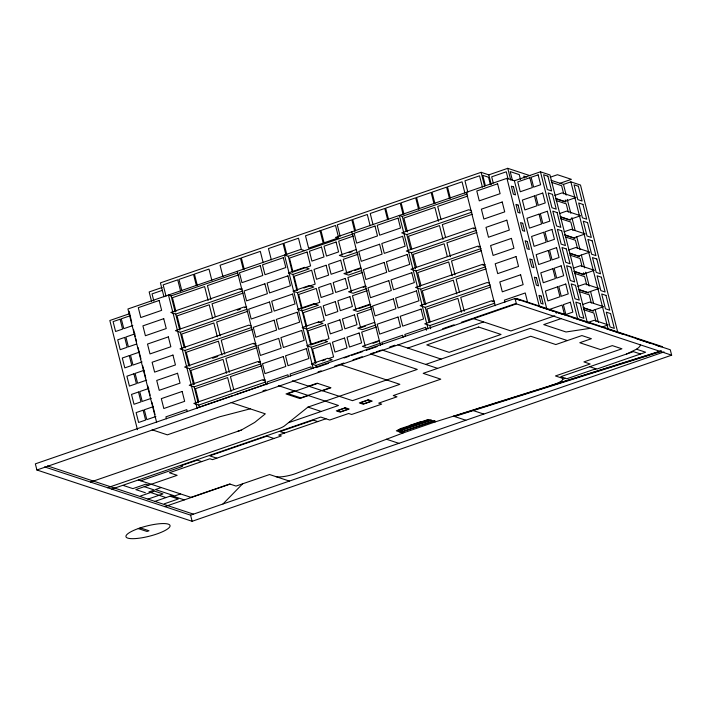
<?xml version="1.0" encoding="UTF-8"?>
<svg xmlns="http://www.w3.org/2000/svg" width="707" height="707" viewBox="0 0 707 707"><rect width="100%" height="100%" fill="white"/><g stroke="black" fill="none" stroke-linecap="round" stroke-linejoin="round"><path stroke-width="1.06" d="M222.997 503.967L242.66 483.791M370.344 353.889L417.298 369.408L307.969 407.099L284.205 426.118A14.732 3.411 -14.2 0 1 275.5 429.829L107.579 487.715M640.409 344.795A29.234 6.778 -14.2 0 1 636.494 349.205L626.596 354.004M90.496 482.077L241.22 430.112L254.697 422.433L265.319 413.842L231.154 402.548M671.65 355.179L516.419 303.886L36.905 469.996L35.35 463.854L515.049 298.478L670.28 349.771L671.65 355.179L192.136 521.298L36.905 469.996M530.365 175.787L507.759 168.319L488.811 174.859L481.122 172.314L160.427 282.871L163.953 296.79M162.133 287.475L149.168 291.947L151.607 301.58M162.451 290.303L152.04 293.891L153.861 301.085M587.349 322.648L549.984 174.956L540.457 171.81L514.387 180.798L506.937 178.332L335.472 237.446L339.245 238.692M338.644 237.782L324.071 242.801L320.943 230.473L335.525 225.445L338.388 236.757M172.791 312.149L168.46 295.022L171.103 295.897L237.817 272.893M408.293 250.738L399.358 215.423L402.256 216.377L467.247 193.974M313.201 368.471L284.488 255.015L288.27 256.27L353.535 233.77M238.568 274.89L207.434 285.619L210.951 299.503M467.681 196.078L437.713 206.409L440.956 219.214M353.412 236.058L338.662 241.149L342.179 255.024M129.522 313.714L109.841 320.501L137.458 429.67M130.362 315.675L121.295 318.804L123.787 328.675L132.854 325.547M550.196 177.218L557.434 174.717L571.406 179.339L560.032 183.263M240 289.481L242.077 288.765M349.055 252.655L352.006 251.63M241.865 289.499L239.602 288.748L170.794 312.467L175.707 314.085L242.421 291.09M471.012 210.5L468.75 209.749L401.691 232.868L406.852 234.574L471.843 212.162M292.875 274.457L309.198 268.837L304.664 267.334L288.341 272.964L292.875 274.457L296.931 290.515M357.115 252.311L343.849 256.888L339.316 255.386L355.648 249.757L356.399 250.013M243.173 293.087L212.038 303.816L215.281 316.63M472.285 214.265L442.317 224.596L445.56 237.411M358.016 254.255L343.266 259.345L346.784 273.22L351.697 271.523M551.053 180.294L563.497 184.403L570.876 181.858L580.491 185.04L617.865 332.732M134.966 333.872L125.899 337L128.391 346.863L136.451 344.088M554.801 195.415L562.038 192.914L576.011 197.536L564.637 201.451L555.658 198.481M237.34 310.179L240.46 309.109M244.604 307.678L246.681 306.962M473.725 228.856L475.793 228.149M303.798 288.041L315.181 284.117L311.663 270.233L294.077 276.296L297.585 290.179M354.649 270.507L359.563 268.81M246.469 307.686L244.207 306.944L175.398 330.664L180.312 332.281L247.026 309.286M475.617 228.688L473.354 227.946L406.295 251.056L411.456 252.761L476.447 230.358M297.479 292.654L313.802 287.024L309.268 285.531L292.945 291.16L297.479 292.654L310.744 345.096M361.719 270.507L348.454 275.085L343.92 273.582L360.252 267.953L361.003 268.2M247.777 311.283L216.642 322.012L220.16 335.887M476.889 232.462L446.921 242.793L450.43 256.668M362.62 272.451L347.871 277.533L351.379 291.417M139.571 352.068L130.503 355.197L132.996 365.059L142.063 361.94M559.405 213.602L566.643 211.11L580.615 215.732L569.241 219.647L560.262 216.678M478.33 247.052L480.398 246.336M303.223 308.013L319.785 302.304L316.268 288.429L298.681 294.492L302.189 308.376M363.186 287.342L366.129 286.326M251.073 325.883L248.811 325.14L180.002 348.86L184.916 350.478L251.63 327.474M480.221 246.884L477.959 246.133L410.9 269.252L416.061 270.958L481.052 248.555M366.323 288.703L353.058 293.272L348.524 291.779L364.856 286.149L365.607 286.397M252.381 329.471L221.247 340.208L224.764 354.083M481.494 250.658L451.526 260.989L455.034 274.864M367.225 290.648L352.475 295.729L355.983 309.604M144.175 370.265L135.108 373.384L137.6 383.256L146.667 380.127M564.009 231.799L571.247 229.307L585.219 233.92L573.845 237.844L564.866 234.874M212.604 358.272L217.791 356.487M253.813 344.07L255.89 343.355M482.934 265.249L485.002 264.533M318.177 322.639L324.389 320.501L320.872 306.626L303.285 312.688L306.794 326.563M358.935 308.588L370.733 304.523M255.678 344.079L253.406 343.328L184.607 367.048L189.52 368.674L256.234 345.67M484.825 265.081L482.563 264.33L415.504 287.449L420.665 289.154L485.656 266.751M371.953 306.546L357.662 311.469L353.129 309.975L369.461 304.346L370.212 304.593M256.986 347.667L225.851 358.405L229.36 372.28M486.098 268.854L456.13 279.185L459.373 291.991M371.829 308.844L357.079 313.926L360.588 327.801L365.51 326.104M148.779 388.461L139.712 391.581L142.204 401.452L151.271 398.324M568.614 249.995L575.851 247.503L589.824 252.116L578.45 256.04L569.471 253.071M258.417 362.258L260.494 361.542M260.282 362.276L258.011 361.524L189.211 385.244L194.125 386.87L260.839 363.866M489.43 283.277L487.167 282.526L420.108 305.645L425.269 307.351L490.26 284.948M311.283 347.243L327.615 341.614L323.081 340.111L306.758 345.741L311.283 347.243L315.349 363.292M375.532 325.096L362.267 329.665L357.733 328.172L374.065 322.542L374.816 322.79M261.581 365.864L230.455 376.592L233.699 389.407M490.702 287.051L460.734 297.382L464.243 311.257M376.433 327.032L361.684 332.122L365.192 345.997M153.375 406.649L144.316 409.777L146.809 419.649L155.876 416.52M573.218 268.192L580.456 265.699L594.428 270.313L583.054 274.236L574.075 271.267M263.022 380.454L265.098 379.739M492.143 301.633L494.211 300.926M322.215 360.817L325.317 359.748M328.419 358.679L333.589 356.894L330.081 343.019L312.494 349.081L316.002 362.956M373.057 343.284L377.98 341.587M264.886 380.472L262.615 379.721L193.815 403.441L198.729 405.067L265.443 382.063M494.034 301.474L491.772 300.722L424.713 323.841L429.874 325.547L494.865 303.135M315.888 365.439L332.219 359.81L327.686 358.308L311.363 363.937L315.888 365.439L316.436 367.578M380.136 343.284L366.871 347.862L362.338 346.359L378.669 340.73L379.42 340.986M200.072 406.852L232.241 395.761M235.06 394.789L266.185 384.06M317.098 367.278L328.481 363.354M344.097 357.963L349.134 356.231M351.626 355.374L362.709 351.547M366.288 350.318L377.105 346.589M515.191 299.432L517.268 298.716L662.432 346.686M389.725 346.969L394.877 345.193M442.635 328.728L454.062 324.787M461.335 322.286L472.762 318.344L510.905 330.947L554.827 315.808M473.787 317.991L515.659 303.559M262.96 390.909L266.035 389.849M318.088 371.909L321.181 370.839M334.579 366.217L339.731 364.441L399.888 384.325L352.484 400.666L292.327 380.79M340.747 364.096L343.814 363.036M352.996 359.872L362.178 356.708M371.299 353.562L374.171 352.572M376.089 351.909L380.879 350.257M577.822 286.388L585.051 283.887L599.032 288.509L587.658 292.424L578.679 289.463M407.762 348.065L483.588 321.924M294.572 390.98L285.99 393.94L299.812 398.509L308.402 395.549M308.57 386.155L317.134 383.203L330.964 387.772L322.392 390.724M317.699 383.388L287.961 393.64L300.802 397.882L330.54 387.63M549.993 309.251L562.074 305.079L564.575 314.951M582.427 304.576L589.656 302.083L603.637 306.705L592.263 310.62L583.284 307.651M425.676 364.414L530.338 328.331L567.368 340.571M561.137 318.592L543.71 324.601L566.033 331.981L590.221 328.331M288.756 422.636L338.494 405.491L278.328 385.615M587.031 322.772L594.26 320.28L608.241 324.902L602.037 327.032M111.786 489.111L320.766 417.068L329.701 420.02L348.657 413.489L351.644 414.479L381.674 404.121L378.678 403.131L397.007 396.813L393.233 395.567L440.797 379.173L423.166 373.349L530.745 336.258L555.826 344.548L581.896 335.56L591.414 338.706L579.758 342.727L600.65 349.629L612.315 345.608L621.93 348.79L583.885 361.904L590.177 363.99L555.463 375.956L561.358 377.9L562.551 378.519L562.763 379.412A15.174 3.517 -14.2 0 1 550.78 385.554M140.826 480.795L182.539 466.417L180.771 465.833L197.28 460.142L201.689 461.6M325.927 418.774L278.699 435.052L281.342 435.927L212.533 459.647L209.891 458.772L169.371 472.744L177.174 475.325L135.806 489.589L145.368 492.744M161.249 487.547L155.416 489.562L174.682 495.925L180.515 493.91M140.605 495.987L154.63 491.153L162.99 493.919L147.957 499.107M154.913 501.404L171.536 495.669L184.315 499.893M164.298 503.817L178.314 498.983L169.945 496.217M190.952 497.366L229.731 483.995L236.023 486.08L269.553 474.521L289.402 481.078M164.793 506.627L230.084 484.118M409.371 425.579L420.859 421.619M400.86 432.313L399.976 428.822L427.823 419.693M428.689 419.658L396.3 430.802L402.972 433.011L435.335 421.858L661.001 350.884M431.27 419.87L401.002 430.307L430.934 420.462M433.338 420.992L402.018 431.791L435.088 420.868M44.585 466.903L190.581 515.147L664.032 351.927M237.773 431.288L241.22 430.112M562.71 379.199L565.547 378.307M594.843 369.089L595.904 368.762L566.864 378.74L560.722 376.707L633.437 351.644L640.542 353.986M453.832 416.282L661.39 351.008M454.46 416.494L660.957 351.547M250.198 408.84L219.824 416.75L167.347 434.84L152.12 429.812M551.548 182.353L561.614 185.685L563.682 193.851M526.812 177.095L523.79 176.096L524.285 178.067M555.684 198.702L565.75 202.025L565.238 199.984M556.153 200.549L566.219 203.872L568.287 212.047M560.289 216.89L570.355 220.222M560.757 218.746L570.823 222.069L572.891 230.243M564.893 235.086L574.959 238.418M565.361 236.942L575.427 240.265L577.495 248.44M569.497 253.283L579.563 256.614M569.966 255.13L580.032 258.462L582.1 266.636M574.102 271.479L584.168 274.802L583.655 272.761M574.57 273.326L584.636 276.658L586.704 284.824M578.706 289.676L588.772 292.998M579.174 291.523L589.24 294.854L591.308 303.02M583.31 307.863L593.376 311.195M583.779 309.719L593.845 313.042L595.939 321.332M516.764 299.149L519.857 300.175M538.416 306.308L553.873 311.416M557.664 312.662L562.251 314.182M572.661 317.62L590.363 323.47M606.889 328.932L622.363 334.049M636.795 338.812L649.972 343.169M656.052 345.175L661.116 346.854M636.494 349.205L645.641 352.227L596.823 369.063L589.718 366.712M304.593 250.64L300.82 249.394L127.932 308.994L156.645 422.441M397.917 344.813L441.124 359.085M381.842 349.93L437.624 368.365M479.09 408.098L480.097 408.425M473.239 410.581L483.782 414.063M453.452 416.158L465.842 420.25M129.178 311.301L131.732 322.507M428.663 419.649L435.335 421.858M307.969 407.099L321.172 411.465M386.482 439.241L398.872 443.342M317.788 421.575L313.378 420.126L280.14 431.579L284.55 433.038M273.936 438.481L266.884 436.148L209.74 455.847L216.793 458.18M138.307 479.965L191.305 497.481M148.638 485.161L145.73 484.198L132.898 488.625L123.327 485.462M144.272 486.663L154.426 490.022L148.885 491.931L165.995 497.578M47.484 465.904L193.488 514.148M140.304 527.89L149.027 530.771L147.003 531.47L138.28 528.589M570.876 181.858L608.25 329.559M563.47 184.394L566.21 195.105M567.261 199.383L570.814 213.302M571.892 217.579L575.144 230.429M576.744 236.836L580.023 249.695M581.348 255.033L584.618 267.882M585.679 272.16L589.223 286.079M590.557 291.425L593.562 303.206M595.188 309.622L598.431 322.472M540.457 171.81L577.831 319.502M555.799 311.451L556.268 313.298M520.502 179.525L519.247 174.594L510.189 171.598L512.434 180.479M514.387 180.798L546.617 308.155M507.759 168.319L510.737 180.099M508.086 178.986L506.265 171.792L491.683 176.821L493.247 182.989M506.937 178.332L539.335 306.387M527.484 301.845L525.239 292.963L504.4 300.148L504.904 302.128M488.811 174.859L491.25 184.492M490.296 184.147L488.546 177.245L482.757 175.327L485.249 185.199M515.049 298.478L516.419 303.886M481.122 172.314L484.64 186.233M482.404 187.099L479.54 175.796L464.967 180.824L467.831 192.127M466.408 192.304L495.121 305.751M464.914 193.135L462.051 181.823L447.478 186.851L450.332 198.154M449.458 198.455L446.603 187.152L432.021 192.18L434.885 203.483M434.01 203.784L431.146 192.481L416.573 197.5L419.437 208.812M438.411 221.256L434.893 207.372L403.891 218.065L407.409 231.94M443.006 239.452L439.498 225.568L408.496 236.262L411.739 249.067M447.345 256.579L444.102 243.765L413.1 254.449L416.343 267.264M452.215 275.836L448.706 261.961L417.704 272.646L420.948 285.46M456.819 294.032L453.311 280.158L422.309 290.842L425.826 304.717M461.424 312.229L457.915 298.354L426.913 309.039L430.156 321.844M418.562 209.113L415.698 197.81L401.116 202.829L403.98 214.141M403.105 214.442L400.242 203.13L385.668 208.158L388.532 219.462M402.256 216.377L406.048 231.357M406.852 234.574L410.652 249.553M411.456 252.761L415.522 268.819M416.061 270.958L420.126 287.015M420.665 289.154L424.456 304.143M425.269 307.351L429.061 322.33M429.874 325.547L430.687 328.755M408.566 251.807L412.897 268.934M413.171 270.003L426.71 323.514M426.984 324.584L428.062 328.87M426.409 330.257L425.658 327.297L404.828 334.482L405.323 336.452M387.657 219.771L384.794 208.459L370.221 213.487L373.075 224.791M434.381 420.638L434.628 421.619M403.123 337.212L402.628 335.233L381.789 342.418L382.293 344.397M370.159 225.798L367.304 214.486L352.722 219.515L355.586 230.827M354.711 231.127L351.847 219.815L337.274 224.844L340.138 236.147M402.433 430.872L402.972 433.011L297.877 472.736A15.174 3.517 -14.2 0 1 275.447 476.465M351.794 231.816L380.507 345.263M401.7 430.536L402.274 432.781M400.683 429.052L401.567 432.543M399.437 429.229L400.162 432.083M398.951 429.847L399.455 431.844M398.227 429.547L398.757 431.615M301.359 249.518L298.495 238.206L283.922 243.235L286.786 254.547M288.27 256.27L292.327 272.319M285.911 254.847L283.047 243.535L268.466 248.564L271.329 259.867M311.46 368.815L310.956 366.836L290.126 374.021L290.621 376M263.172 262.686L260.309 251.374L241.352 257.905L244.215 269.217M288.421 376.751L287.926 374.781L267.087 381.966L267.591 383.936M243.341 269.517L240.486 258.214L220.071 265.249L222.935 276.552M237.26 271.302L265.965 384.749M211.853 280.37L208.998 269.067L194.416 274.086L197.28 285.398M208.132 300.466L204.615 286.591L172.455 297.682L175.963 311.557M212.736 318.663L209.219 304.788L177.059 315.879L180.294 328.684M217.341 336.859L213.823 322.984L181.664 334.075L185.172 347.95M221.945 355.055L218.428 341.181L186.268 352.263L189.776 366.146M226.549 373.252L223.032 359.368L190.863 370.459L194.381 384.343M231.154 391.448L227.636 377.565L195.468 388.656L198.711 401.47M196.405 285.699L193.541 274.396L178.968 279.415L181.832 290.727M180.603 291.143L177.74 279.839L163.167 284.868L166.03 296.171M171.103 295.897L175.159 311.946M175.707 314.085L179.764 330.142M180.312 332.281L184.103 347.27M184.916 350.478L188.707 365.466M189.52 368.674L193.577 384.732M194.125 386.87L198.181 402.919M198.729 405.067L199.268 407.205M173.065 313.219L186.604 366.73M186.878 367.799L191.208 384.926M191.473 385.995L197.165 408.469M187.258 411.633L186.763 409.653L165.924 416.838L166.428 418.809M190.581 515.147L192.136 521.298M133.473 329.391L135.293 336.594M135.815 338.644L136.592 341.728M138.077 347.588L140.94 358.9M142.681 365.784L145.801 378.121M147.807 386.031L150.149 395.284M151.89 402.177L155.01 414.505M139.261 528.226L136.69 529.163A22.73 5.267 -14.2 0 0 135.629 538.566A22.73 5.267 -14.2 0 0 169.804 526.777A22.73 5.267 -14.2 0 0 141.983 527.342L139.261 528.226M320.068 230.774L305.495 235.793L308.614 248.13L323.196 243.111L320.068 230.774M159.137 300.484L138.307 307.669L140.799 317.54L161.638 310.355L159.137 300.484M260.3 265.611L239.47 272.796L241.962 282.659L262.801 275.483L260.3 265.611M283.33 257.675L262.5 264.851L264.992 274.723L285.831 267.538L283.33 257.675M375.002 226.072L354.172 233.248L356.664 243.12L377.503 235.935L375.002 226.072M398.032 218.127L377.202 225.312L379.694 235.184L400.533 227.999L398.032 218.127M497.613 183.802L476.783 190.978L479.275 200.85L500.114 193.665L497.613 183.802M307.059 252.046L289.472 258.108L292.981 271.983L310.576 265.92L307.059 252.046M321.508 247.061L309.427 251.224L311.92 261.095L324.009 256.924L321.508 247.061M336.09 242.033L324 246.204L326.501 256.067L338.582 251.904L336.09 242.033M529.852 177.722L517.763 181.885L520.255 191.756L532.344 187.585L529.852 177.722M538.133 174.859L531.134 177.271L533.635 187.143L540.634 184.73L538.133 174.859M120.093 319.219L113.093 321.632L115.595 331.495L122.585 329.091L120.093 319.219M163.741 318.68L142.911 325.865L145.403 335.737L166.242 328.552L163.741 318.68M264.904 283.807L244.074 290.992L246.566 300.855L267.405 293.679L264.904 283.807M287.935 275.863L267.105 283.047L269.597 292.919L290.436 285.734L287.935 275.863M379.606 244.26L358.776 251.445L361.268 261.316L382.107 254.131L379.606 244.26M402.637 236.324L381.807 243.508L384.299 253.371L405.138 246.195L402.637 236.324M502.217 201.99L481.387 209.175L483.88 219.046L504.718 211.861L502.217 201.99M326.113 265.258L314.032 269.42L316.524 279.292L328.614 275.12L326.113 265.258M340.694 260.229L328.605 264.4L331.106 274.263L343.187 270.101L340.694 260.229M534.457 195.91L522.367 200.081L524.859 209.952L536.949 205.781L534.457 195.91M542.737 193.055L535.738 195.468L538.239 205.339L545.238 202.927L542.737 193.055M124.697 337.416L117.698 339.828L120.199 349.691L127.189 347.278L124.697 337.416M168.346 336.877L147.507 344.062L150.008 353.924L170.847 346.748L168.346 336.877M269.508 302.004L248.678 309.18L251.171 319.051L272.009 311.867L269.508 302.004M292.539 294.059L271.709 301.244L274.201 311.115L295.04 303.93L292.539 294.059M384.21 262.456L363.38 269.641L365.873 279.512L386.711 272.328L384.21 262.456M407.241 254.52L386.411 261.705L388.903 271.568L409.742 264.383L407.241 254.52M506.822 220.186L485.992 227.371L488.484 237.243L509.323 230.058L506.822 220.186M330.717 283.445L318.627 287.616L321.128 297.488L333.218 293.317L330.717 283.445M345.299 278.425L333.209 282.588L335.701 292.459L347.791 288.288L345.299 278.425M539.061 214.106L526.971 218.277L529.463 228.14L541.553 223.978L539.061 214.106M547.342 211.252L540.342 213.664L542.843 223.536L549.843 221.123L547.342 211.252M129.301 355.612L122.302 358.016L124.803 367.887L131.794 365.475L129.301 355.612M313.873 303.727L297.55 309.357L302.083 310.85L318.406 305.221L313.873 303.727M172.95 355.073L152.111 362.258L154.612 372.121L175.442 364.945L172.95 355.073M274.113 320.191L253.283 327.376L255.775 337.248L276.614 330.063L274.113 320.191M297.143 312.255L276.313 319.44L278.805 329.303L299.644 322.127L297.143 312.255M388.815 280.652L367.976 287.837L370.477 297.7L391.316 290.524L388.815 280.652M411.845 272.716L391.015 279.892L393.507 289.764L414.346 282.579L411.845 272.716M511.426 238.383L490.596 245.568L493.088 255.43L513.927 248.254L511.426 238.383M335.321 301.642L323.232 305.813L325.733 315.675L337.822 311.513L335.321 301.642M349.903 296.622L337.813 300.784L340.306 310.656L352.395 306.485L349.903 296.622M543.665 232.303L531.576 236.474L534.068 246.336L546.158 242.174L543.665 232.303M551.946 229.448L544.947 231.861L547.448 241.723L554.447 239.311L551.946 229.448M133.906 373.8L126.906 376.212L129.408 386.084L136.398 383.671L133.906 373.8M318.477 321.924L302.154 327.544L306.679 329.047L323.011 323.417L318.477 321.924M177.554 373.269L156.715 380.446L159.216 390.317L180.046 383.132L177.554 373.269M278.717 338.388L257.887 345.573L260.379 355.444L281.218 348.259L278.717 338.388M301.748 330.452L280.918 337.637L283.41 347.499L304.249 340.314L301.748 330.452M393.419 298.849L372.58 306.034L375.081 315.896L395.911 308.72L393.419 298.849M416.45 290.904L395.62 298.089L398.112 307.96L418.951 300.775L416.45 290.904M516.03 256.579L495.2 263.764L497.693 273.627L518.531 266.442L516.03 256.579M325.476 324.822L307.89 330.885L311.398 344.76L328.985 338.697L325.476 324.822M339.926 319.838L327.836 324.009L330.337 333.872L342.427 329.709L339.926 319.838M354.507 314.809L342.418 318.981L344.91 328.852L357 324.681L354.507 314.809M548.27 250.499L536.18 254.661L538.672 264.533L550.762 260.362L548.27 250.499M556.55 247.644L549.551 250.057L552.052 259.92L559.051 257.507L556.55 247.644M138.51 391.996L131.511 394.409L134.012 404.28L141.002 401.868L138.51 391.996M182.159 391.457L161.32 398.642L163.821 408.513L184.651 401.329L182.159 391.457M283.321 356.584L262.491 363.769L264.984 373.632L285.822 366.456L283.321 356.584M306.352 348.648L285.522 355.824L288.014 365.696L308.853 358.511L306.352 348.648M398.023 317.045L377.185 324.221L379.686 334.093L400.516 326.908L398.023 317.045M421.054 309.1L400.224 316.285L402.716 326.157L423.555 318.972L421.054 309.1M520.635 274.776L499.796 281.952L502.297 291.823L523.136 284.638L520.635 274.776M344.53 338.034L332.44 342.197L334.941 352.068L347.031 347.906L344.53 338.034M359.112 333.006L347.022 337.177L349.514 347.04L361.604 342.877L359.112 333.006M552.874 268.695L540.784 272.858L543.276 282.729L555.366 278.558L552.874 268.695M561.155 265.832L554.155 268.245L556.656 278.116L563.656 275.703L561.155 265.832M143.114 410.193L136.115 412.605L138.616 422.477L145.607 420.064L143.114 410.193M557.469 286.883L545.389 291.054L547.881 300.926L559.971 296.754L557.469 286.883M565.759 284.028L558.76 286.441L561.261 296.313L568.251 293.9L565.759 284.028M478.648 327.049L426.754 344.936L449.166 352.342L501.06 334.455L478.648 327.049M570.363 302.225L563.364 304.637L565.865 314.509L572.856 312.096L570.363 302.225M345.308 407.745L336.267 410.855L340.173 412.146L349.205 409.035L345.308 407.745M368.338 399.8L359.297 402.919L363.204 404.21L372.236 401.09L368.338 399.8M344.795 408.178L337.539 410.679L340.677 411.713L347.932 409.212L344.795 408.178M367.834 400.233L360.57 402.734L363.707 403.777L370.963 401.267L367.834 400.233M547.881 176.158L543.603 174.744L547.351 189.547L551.628 190.961L547.881 176.158M578.353 186.224L574.066 184.81L577.813 199.613L582.1 201.027L578.353 186.224M552.485 194.354L548.208 192.94L551.955 207.743L556.232 209.157L552.485 194.354M582.957 204.42L578.671 203.006L582.418 217.809L586.704 219.223L582.957 204.42M513.494 186.887L511.355 186.18L513.388 194.195L515.527 194.902L513.494 186.887M557.089 212.551L552.812 211.137L556.559 225.94L560.837 227.354L557.089 212.551M587.561 222.617L583.275 221.203L587.022 236.005L591.308 237.419L587.561 222.617M518.098 205.083L515.96 204.376L517.984 212.392L520.131 213.099L518.098 205.083M561.694 230.747L557.416 229.333L561.164 244.136L565.441 245.55L561.694 230.747M592.166 240.813L587.879 239.399L591.626 254.202L595.913 255.616L592.166 240.813M522.703 223.279L520.564 222.572L522.588 230.588L524.735 231.295L522.703 223.279M566.298 248.944L562.021 247.521L565.768 262.324L570.045 263.738L566.298 248.944M596.77 259.009L592.484 257.595L596.231 272.398L600.508 273.812L596.77 259.009M527.307 241.467L525.168 240.76L527.192 248.784L529.34 249.491L527.307 241.467M570.903 267.131L566.625 265.717L570.372 280.52L574.65 281.934L570.903 267.131M601.374 277.206L597.088 275.783L600.835 290.586L605.112 292L601.374 277.206M531.911 259.663L529.773 258.956L531.797 266.972L533.944 267.679L531.911 259.663M575.507 285.328L571.229 283.914L574.977 298.716L579.254 300.13L575.507 285.328M605.979 295.393L601.692 293.979L605.439 308.782L609.717 310.196L605.979 295.393M536.516 277.86L534.377 277.153L536.401 285.168L538.54 285.875L536.516 277.86M580.111 303.524L575.834 302.11L579.581 316.913L583.858 318.327L580.111 303.524M610.583 313.59L606.297 312.176L610.044 326.979L614.321 328.393L610.583 313.59M541.12 296.056L538.981 295.349L541.005 303.365L543.144 304.072L541.12 296.056"/></g></svg>
